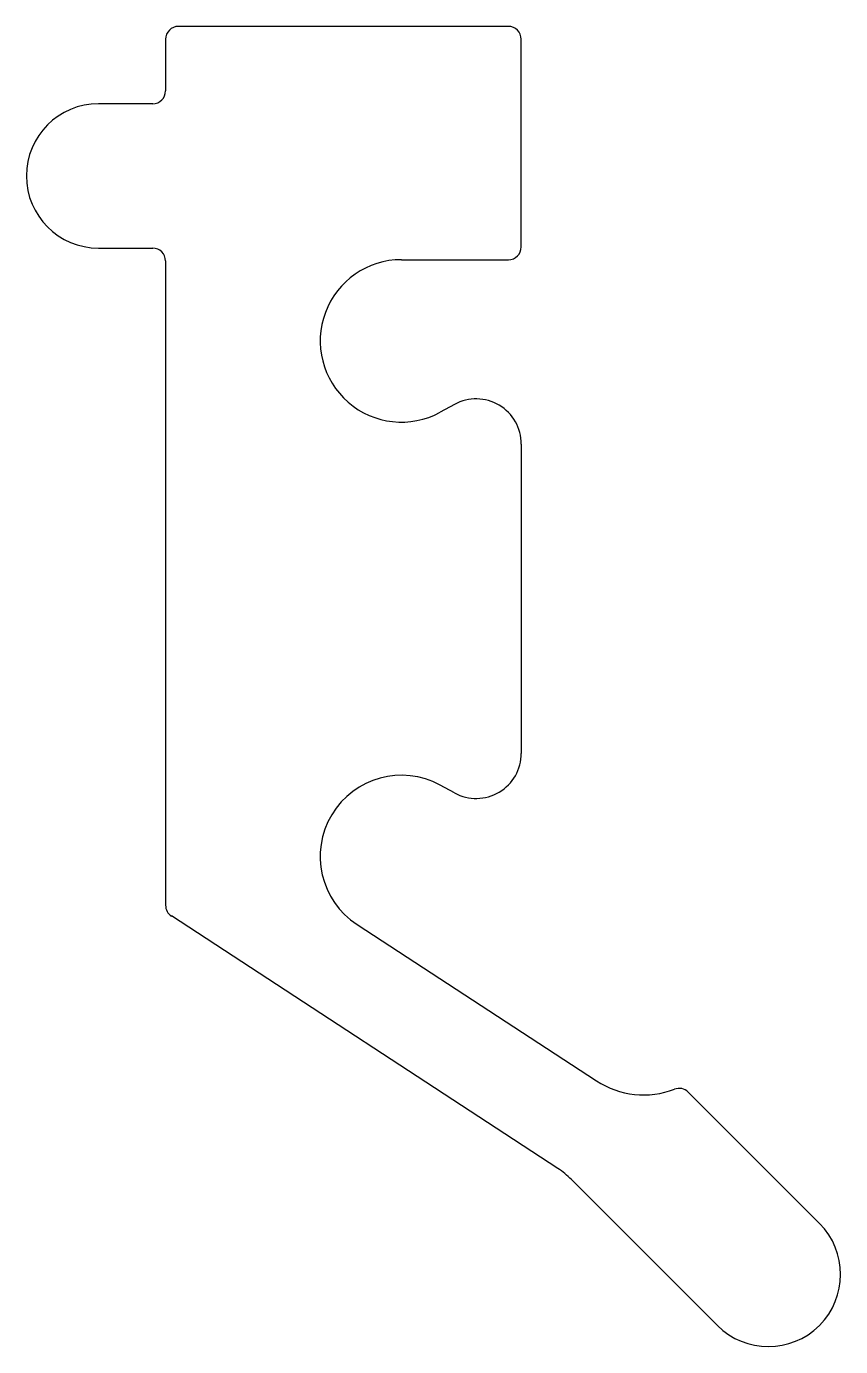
# Model space of a CAD drawing. Header units: millimetres. Extents: x -4.5 to 27, y -29 to 22.2.
import ezdxf

# ---------------------------------------------------------------- set-up
doc = ezdxf.new("R2010")
doc.units = ezdxf.units.MM
doc.layers.get('0').update_dxf_attribs({"linetype": 'CONTINUOUS'})

msp = doc.modelspace()

# ---------------------------------------------------------------- linework, layer by layer
for p, q in [((14.15, 22.2), (1.35, 22.2)), ((0.85, 21.7), (0.85, 19.7)), ((14.65, 13.65), (14.65, 21.7)), ((0.35, 19.2), (-1.75, 19.2)), ((-1.75, 13.6), (0.35, 13.6)), ((0.85, 13.1), (0.85, -11.891)), ((10, 13.15), (14.15, 13.15)), ((12.063, 7.537), (11.507, 7.234)), ((14.65, 6), (14.65, -6)), ((12.063, -7.537), (11.507, -7.234)), ((16.065, -22.098), (1.077, -12.309)), ((8.278, -12.637), (17.568, -18.705)), ((21.13, -19.142), (26.221, -24.233)), ((22.261, -28.193), (16.603, -22.534))]:
    msp.add_line(p, q)
for centre, radius, start, end in [((1.35, 21.7), 0.5, 90, 180), ((14.15, 21.7), 0.5, 0, 90), ((0.35, 19.7), 0.5, -90, 0), ((-1.75, 16.4), 2.8, 90, 270), ((0.35, 13.1), 0.5, 0, 90), ((14.15, 13.65), 0.5, -90, 0), ((10, 10), 3.15, 90, 298.5875), ((12.9, 6), 1.75, 0, 118.5875), ((12.9, -6), 1.75, -118.5875, 0), ((10, -10), 3.15, 61.4125, 236.8526), ((1.35, -11.891), 0.5, 180, 236.8526), ((19.4, -15.9), 3.35, 236.8526, 290.947), ((20.776, -19.496), 0.5, 45, 110.947), ((14.234, -24.903), 3.35, 45, 56.8526), ((24.241, -26.213), 2.8, -135, 45)]:
    msp.add_arc(centre, radius, start, end)

doc.saveas('drawing.dxf')
